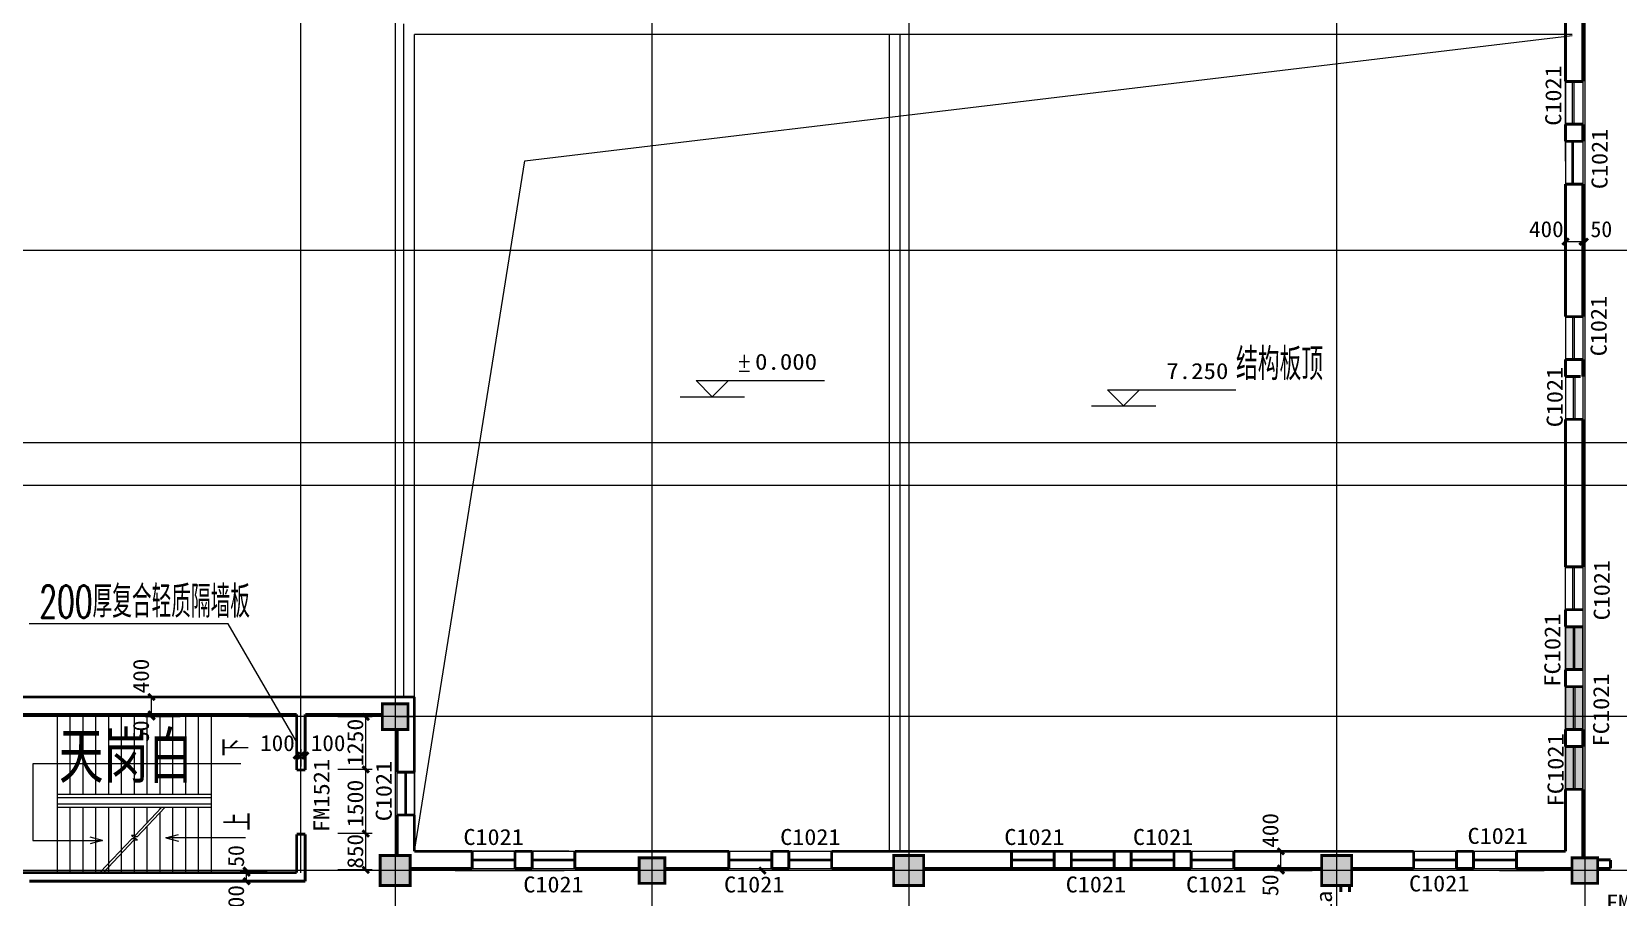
# Model space of a CAD drawing. Extents: x -307567 to 704339, y -10277 to 165507.
# Drawn here: x 618683 to 655755, y 106556 to 126793 of the extents above; entities that cross this region are included whole.
import ezdxf
from ezdxf.enums import TextEntityAlignment as Align

# ---------------------------------------------------------------- set-up
doc = ezdxf.new("R2010")
doc.units = 0
doc.header["$MEASUREMENT"] = 0
doc.layers.add('wode', color=250, linetype='CONTINUOUS', lineweight=0)
doc.layers.add('ziti', color=32, linetype='CONTINUOUS', lineweight=0)
doc.layers.add('中文', color=4, linetype='CONTINUOUS')
doc.styles.add('HZ', font='txt', dxfattribs={"width": 0.7, "height": 5, "bigfont": 'STF:宋体'})
doc.styles.get("Standard").update_dxf_attribs({"font": 'txt', "height": 3})

msp = doc.modelspace()

# ---------------------------------------------------------------- hatches: boundary and pattern name
at = {"layer": '中文'}
h = msp.add_hatch(color=0, dxfattribs=at)
h.paths.add_polyline_path([(654926.3626, 112880.48326), (654743.11065, 112880.48326), (654743.11065, 111880.48021), (654926.3626, 111880.48021)])
h.paths.add_polyline_path([(654743.11065, 112880.48326), (654705.61065, 112880.48326), (654705.61065, 111880.48021), (654743.11065, 111880.48021)])
h.paths.add_polyline_path([(654705.61065, 112880.48326), (654524.33624, 112880.48326), (654524.33624, 111880.48021), (654705.61065, 111880.48021)])
h.paths.add_polyline_path([(654924.34844, 111480.47716), (654750.10528, 111480.47716), (654750.10528, 110480.48326), (654924.34844, 110480.48326)])
h.paths.add_polyline_path([(654750.10528, 111480.47716), (654712.60528, 111480.47716), (654712.60528, 110480.48326), (654750.10528, 110480.48326)])
h.paths.add_polyline_path([(654712.60528, 111480.47716), (654524.33624, 111480.47716), (654524.33624, 110480.48326), (654712.60528, 110480.48326)])
h.paths.add_polyline_path([(654708.61358, 110080.48021), (654524.33624, 110080.48021), (654524.33624, 109080.47716), (654708.61358, 109080.47716)])
h.paths.add_polyline_path([(654746.11358, 110080.48021), (654708.61358, 110080.48021), (654708.61358, 109080.47716), (654746.11358, 109080.47716)])
h.paths.add_polyline_path([(654924.34844, 110080.48021), (654746.11358, 110080.48021), (654746.11358, 109080.47716), (654924.34844, 109080.47716)])

# ---------------------------------------------------------------- linework, layer by layer
at = {"layer": 'wode', "color": 0}
for p, q in [((624974.33624, 107130.47716), (624974.33624, 146763.86644)), ((627174.34844, 146613.8756), (627174.34844, 95170.36669)), ((633174.34844, 146613.8756), (633174.34844, 95170.36669)), ((639174.34844, 146613.8756), (639174.34844, 95170.36669)), ((649174.36065, 146613.8756), (649174.36065, 95170.36669)), ((654974.33624, 146613.8756), (654974.33624, 95170.36669)), ((627174.34844, 135313.45751), (627174.34844, 126730.48021)), ((639174.34844, 135313.45751), (639174.34844, 126730.48021)), ((627374.33624, 111239.4829), (627374.33624, 126980.48326)), ((627624.34844, 110780.48326), (627624.34844, 126730.48021)), ((654674.33624, 126730.48021), (627624.34844, 126730.48021)), ((630208.36944, 123773.46422), (654674.33624, 126700.56993)), ((638725.55694, 107630.48326), (638725.55694, 126730.48021)), ((638975.56915, 107630.48326), (638975.56915, 126730.48021)), ((654524.33624, 123767.35765), (654524.33624, 125861.83702)), ((654524.33624, 125630.48326), (654524.33624, 123230.48326)), ((654688.39874, 124646.01671), (654688.39874, 125646.01976)), ((654725.89874, 124646.01671), (654725.89874, 125646.01976)), ((654924.34844, 125630.48326), (654924.34844, 123230.48326)), ((654674.37286, 123238.01805), (654674.37286, 124238.02111)), ((654711.87286, 123238.01805), (654711.87286, 124238.02111)), ((627624.34844, 107630.48326), (630208.36944, 123773.46422)), ((654524.33624, 121734.6306), (654524.33624, 122408.49535)), ((654924.34844, 121734.6306), (654924.34844, 122408.49535)), ((654974.33624, 121734.6306), (654974.33624, 122408.49535)), ((687909.29717, 121680.47716), (611671.61407, 121680.47716)), ((654524.33624, 121884.6306), (654924.34844, 121884.6306)), ((654924.34844, 121884.6306), (654974.33624, 121884.6306)), ((654524.33624, 120130.48021), (654524.33624, 117730.48021)), ((654696.38213, 119140.01696), (654696.38213, 120140.02001)), ((654733.88213, 119140.01696), (654733.88213, 120140.02001)), ((654924.34844, 120130.48021), (654924.34844, 117730.48021)), ((635215.27862, 119084.55431), (635455.25665, 119084.55431)), ((635335.28594, 118934.55431), (635335.28594, 119234.55431)), ((634585.28594, 118259.55431), (634210.28594, 118634.55431)), ((634210.28594, 118634.55431), (637210.28594, 118634.55431)), ((634960.28594, 118634.55431), (634585.28594, 118259.55431)), ((635215.27862, 118859.55431), (635455.25665, 118859.55431)), ((654707.36846, 117727.01952), (654707.36846, 118727.02257)), ((654744.86846, 117727.01952), (654744.86846, 118727.02257)), ((644195.75958, 118042.36376), (643820.75958, 118417.36376)), ((643820.75958, 118417.36376), (646820.75958, 118417.36376)), ((644570.75958, 118417.36376), (644195.75958, 118042.36376)), ((633835.28594, 118259.55431), (635335.28594, 118259.55431)), ((643445.75958, 118042.36376), (644945.75958, 118042.36376)), ((687909.29717, 117180.47716), (611671.61407, 117180.47716)), ((687909.29717, 116180.48326), (611671.61407, 116180.48326)), ((654517.34161, 114280.48021), (654517.34161, 107928.30431)), ((654691.58477, 113280.47716), (654691.58477, 114280.48021)), ((654729.08477, 113280.47716), (654729.08477, 114280.48021)), ((654926.3626, 114280.48021), (654926.3626, 110480.48326)), ((623273.83575, 112952.62682), (618624.86114, 112952.62682)), ((624874.36065, 110180.48326), (623273.83575, 112952.62682)), ((654705.61065, 111880.48021), (654705.61065, 112880.48326)), ((654743.11065, 111880.48021), (654743.11065, 112880.48326)), ((621332.47833, 111239.4829), (622152.5711, 111239.4829)), ((621482.47833, 110830.48021), (621482.47833, 111239.4829)), ((627624.34844, 111239.4829), (627624.34844, 111480.47716)), ((627624.34844, 111239.4829), (627624.34844, 107928.30431)), ((654712.60528, 110480.48326), (654712.60528, 111480.47716)), ((654750.10528, 110480.48326), (654750.10528, 111480.47716)), ((627174.34844, 110930.70299), (627174.34844, 107928.30431)), ((654974.33624, 110930.70299), (654974.33624, 107928.30431)), ((687909.29717, 110780.48326), (611671.61407, 110780.48326)), ((619275.36163, 110830.48937), (619275.36163, 107131.47509)), ((619575.36163, 110830.48021), (619575.36163, 108956.47814)), ((619875.36163, 110830.48021), (619875.36163, 108956.47814)), ((620175.36163, 110830.48021), (620175.36163, 108956.47814)), ((620475.36163, 110830.48021), (620475.36163, 108956.47814)), ((620775.36163, 110830.48021), (620775.36163, 108956.47814)), ((621075.36163, 110830.48021), (621075.36163, 108956.47814)), ((621332.47833, 110830.48021), (622152.5711, 110830.48021)), ((621332.47833, 110780.48326), (622152.5711, 110780.48326)), ((621375.36163, 110830.48021), (621375.36163, 108956.47814)), ((621482.47833, 110780.48326), (621482.47833, 110830.48021)), ((621675.36163, 110830.48021), (621675.36163, 108956.47814)), ((621975.36163, 110830.48021), (621975.36163, 108956.47814)), ((622275.36163, 110830.48021), (622275.36163, 108956.47814)), ((622575.36163, 110830.48021), (622575.36163, 108956.47814)), ((622875.36163, 110830.48021), (622875.36163, 107131.47509)), ((623752.2171, 110780.48326), (624546.82159, 110780.48326)), ((626638.65508, 110774.47741), (625835.51788, 110774.47741)), ((626488.65508, 109544.47557), (626488.65508, 110794.48168)), ((627174.34844, 110780.70299), (627624.34844, 110780.70299)), ((624874.36065, 110018.94762), (624874.36065, 109612.54503)), ((624874.36065, 109868.94762), (624974.33624, 109868.94762)), ((624974.33624, 110018.94762), (624974.33624, 109612.54503)), ((624974.33624, 109868.94762), (625074.34844, 109868.94762)), ((625074.34844, 110018.94762), (625074.34844, 109612.54503)), ((654524.33624, 109080.47716), (654524.33624, 110080.48021)), ((654708.61358, 109080.47716), (654708.61358, 110080.48021)), ((654746.11358, 109080.47716), (654746.11358, 110080.48021)), ((654924.34844, 109080.47716), (654924.34844, 110080.48021)), ((618707.77129, 109676.43053), (618707.77129, 107886.42809)), ((623567.75665, 109676.43053), (618707.77129, 109676.43053)), ((626638.65508, 109544.47557), (625835.51788, 109544.47557)), ((626488.65508, 108044.47557), (626488.65508, 109544.47557)), ((627224.33624, 108480.47716), (627224.33624, 109480.48021)), ((627405.61065, 108480.47716), (627405.61065, 109480.48021)), ((627443.11065, 108480.47716), (627443.11065, 109480.48021)), ((627624.34844, 108480.47716), (627624.34844, 109480.48021)), ((622875.36163, 108956.47814), (619275.36163, 108956.47814)), ((622875.36163, 108881.47814), (619275.36163, 108881.47814)), ((622875.36163, 108731.47814), (619275.36163, 108731.47814)), ((622875.36163, 108656.47814), (619275.36163, 108656.47814)), ((619275.36163, 108656.47814), (619275.36163, 107131.47509)), ((619575.36163, 108656.47814), (619575.36163, 107131.47509)), ((619875.36163, 108656.47814), (619875.36163, 107131.47509)), ((620175.36163, 108656.47814), (620175.36163, 107131.47509)), ((620175.36163, 108656.47814), (620175.36163, 107131.47509)), ((620475.36163, 108656.47814), (620475.36163, 107131.47509)), ((620475.36163, 108656.47814), (620475.36163, 107343.58446)), ((620775.36163, 108656.47814), (620775.36163, 107131.47509)), ((620775.36163, 108656.47814), (620775.36163, 107661.30907)), ((621075.36163, 108656.47814), (621075.36163, 108002.37047)), ((621715.05889, 108656.47814), (621097.40753, 108002.37047)), ((621795.36895, 108656.47814), (621149.37286, 107972.36864)), ((621375.36163, 108656.47814), (621375.36163, 108296.71251)), ((621675.36163, 108656.47814), (621675.36163, 108614.41881)), ((621975.36163, 108656.47814), (621975.36163, 107131.47509)), ((622275.36163, 108656.47814), (622275.36163, 107131.47509)), ((622575.36163, 108656.47814), (622575.36163, 107131.47509)), ((622575.36163, 108656.47814), (622575.36163, 107131.47509)), ((621675.36163, 108529.40294), (621675.36163, 107131.47509)), ((621675.36163, 108529.40294), (621675.36163, 107131.47509)), ((618707.77129, 107886.42809), (620337.73956, 107886.42809)), ((620337.73956, 107886.42809), (620047.99346, 107964.07396)), ((620337.73956, 107886.42809), (620047.99346, 107808.79137)), ((621020.17364, 107920.58641), (620283.57696, 107140.47472)), ((621072.13897, 107890.58458), (620354.40215, 107130.47716)), ((621097.40753, 108002.37047), (621017.90313, 108000.09996)), ((621017.90313, 108000.09996), (621099.67803, 107922.85692)), ((621099.67803, 107922.85692), (621020.17364, 107920.58641)), ((621149.37286, 107972.36864), (621069.86846, 107970.10729)), ((621069.86846, 107970.10729), (621151.67999, 107892.85509)), ((621151.67999, 107892.85509), (621072.13897, 107890.58458)), ((621075.36163, 107893.98119), (621075.36163, 107131.47509)), ((621075.36163, 107893.98119), (621075.36163, 107131.47509)), ((621375.36163, 108211.69664), (621375.36163, 107131.47509)), ((621375.36163, 108211.69664), (621375.36163, 107131.47509)), ((621819.31915, 107942.20201), (622109.10186, 108019.83873)), ((623680.47637, 107942.20201), (621819.31915, 107942.20201)), ((621819.31915, 107942.20201), (622109.10186, 107864.55614)), ((626638.65508, 108044.47557), (625835.51788, 108044.47557)), ((626488.65508, 107194.48168), (626488.65508, 108044.47557)), ((620775.36163, 107576.27489), (620775.36163, 107131.47509)), ((620775.36163, 107576.27489), (620775.36163, 107131.47509)), ((631231.0501, 107630.48326), (628102.47344, 107630.48326)), ((628974.34844, 107630.48326), (629974.36065, 107630.48326)), ((630374.33624, 107630.48326), (631374.34844, 107630.48326)), ((634974.34844, 107630.48326), (635974.36065, 107630.48326)), ((636374.33624, 107630.48326), (637374.34844, 107630.48326)), ((641574.34844, 107630.48326), (645498.33526, 107630.48326)), ((645774.34844, 107630.48326), (646774.36065, 107630.48326)), ((647721.30889, 107630.48326), (648417.87872, 107630.48326)), ((647871.30889, 107230.48021), (647871.30889, 107630.48326)), ((650974.36065, 107630.48326), (653374.36065, 107630.48326)), ((651079.93926, 107630.48326), (654423.70147, 107630.48326)), ((687909.29717, 107180.48326), (611671.61407, 107180.48326)), ((620475.36163, 107258.55944), (620475.36163, 107131.47509)), ((620475.36163, 107258.55944), (620475.36163, 107131.47509)), ((623553.69415, 107180.48326), (624181.63604, 107180.48326)), ((623703.69415, 107130.47716), (623703.69415, 107180.48326)), ((626638.65508, 107194.48168), (625835.51788, 107194.48168)), ((628574.33624, 107180.48326), (631126.31378, 107180.48326)), ((628974.34844, 107449.22716), (629974.36065, 107449.22716)), ((628974.34844, 107411.72716), (629974.36065, 107411.72716)), ((628974.34844, 107230.48021), (629974.36065, 107230.48021)), ((630374.33624, 107449.22716), (631374.34844, 107449.22716)), ((630374.33624, 107411.72716), (631374.34844, 107411.72716)), ((630374.33624, 107230.48021), (631374.34844, 107230.48021)), ((634974.34844, 107449.22716), (635974.36065, 107449.22716)), ((634974.34844, 107411.72716), (635974.36065, 107411.72716)), ((634974.34844, 107230.48021), (635974.36065, 107230.48021)), ((637349.40948, 107180.48326), (635606.13555, 107180.48326)), ((636374.33624, 107449.22716), (637374.34844, 107449.22716)), ((636374.33624, 107411.72716), (637374.34844, 107411.72716)), ((636374.33624, 107230.48021), (637374.34844, 107230.48021)), ((641495.13702, 107230.48021), (645498.15215, 107230.48021)), ((641574.34844, 107449.22716), (642574.36065, 107449.22716)), ((641574.34844, 107411.72716), (642574.36065, 107411.72716)), ((642974.33624, 107449.22716), (643974.34844, 107449.22716)), ((642974.33624, 107411.72716), (643974.34844, 107411.72716)), ((644374.36065, 107449.22716), (645374.33624, 107449.22716)), ((644374.36065, 107411.72716), (645374.33624, 107411.72716)), ((645774.34844, 107449.22716), (646774.36065, 107449.22716)), ((645774.34844, 107411.72716), (646774.36065, 107411.72716)), ((645774.34844, 107230.48021), (646774.36065, 107230.48021)), ((647721.30889, 107230.48021), (648417.87872, 107230.48021)), ((647721.30889, 107180.48326), (648417.87872, 107180.48326)), ((647871.30889, 107180.48326), (647871.30889, 107230.48021)), ((648022.00469, 107180.48326), (648603.73077, 107180.48326)), ((650974.36065, 107449.22716), (651974.33624, 107449.22716)), ((650974.36065, 107411.72716), (651974.33624, 107411.72716)), ((650974.36065, 107230.48021), (653468.47686, 107230.48021)), ((652368.34258, 107449.22716), (653368.35479, 107449.22716)), ((652368.34258, 107411.72716), (653368.35479, 107411.72716)), ((652982.18536, 107180.48326), (654021.6751, 107180.48326)), ((654590.36407, 107180.48326), (653748.51836, 107180.48326)), ((622875.36163, 107131.47509), (620355.3543, 107131.47509)), ((623553.69415, 107130.47716), (624181.63604, 107130.47716)), ((623553.69415, 106930.48021), (624181.63604, 106930.48021)), ((623703.69415, 106930.48021), (623703.69415, 107130.47716))]:
    msp.add_line(p, q, dxfattribs=at)
at = {"layer": 'wode', "color": 0, "const_width": 67.5}
for points in [[(654524.33624, 125630.48326), (654524.33624, 127480.48021)], [(654924.34844, 125630.48326), (654924.34844, 127130.48326)], [(654524.33624, 125630.48326), (654924.34844, 125630.48326)], [(654524.33624, 124630.48021), (654924.34844, 124630.48021)], [(654524.33624, 124230.47716), (654524.33624, 124630.48021)], [(654924.34844, 124230.47716), (654924.34844, 124630.48021)], [(654524.33624, 124230.47716), (654924.34844, 124230.47716)], [(654524.33624, 123230.48326), (654924.34844, 123230.48326)], [(654524.33624, 120130.48021), (654524.33624, 123230.48326)], [(654924.34844, 120130.48021), (654924.34844, 123230.48326)], [(654449.33624, 121809.6306), (654599.33624, 121959.6306)], [(654849.34844, 121809.6306), (654999.34844, 121959.6306)], [(654899.33624, 121809.6306), (655049.33624, 121959.6306)], [(654524.33624, 120130.48021), (654924.34844, 120130.48021)], [(654524.33624, 119130.47716), (654924.34844, 119130.47716)], [(654524.33624, 118730.48326), (654524.33624, 119130.47716)], [(654924.34844, 118730.48326), (654924.34844, 119130.47716)], [(654524.33624, 118730.48326), (654874.36065, 118730.48326)], [(654518.367, 117730.48021), (654926.3626, 117730.48021)], [(654524.33624, 114280.48021), (654524.33624, 117730.48021)], [(654924.34844, 114280.48021), (654924.34844, 117730.48021)], [(654926.3626, 114280.48021), (654524.33624, 114280.48021)], [(654524.33624, 112880.48326), (654524.33624, 113280.47716)], [(654926.3626, 113280.47716), (654524.33624, 113280.47716)], [(654524.33624, 112880.48326), (654524.33624, 113280.47716)], [(654926.3626, 112880.48326), (654516.35284, 112880.48326)], [(654524.33624, 111480.47716), (654524.33624, 111880.48021)], [(654926.3626, 111880.48021), (654524.33624, 111880.48021)], [(654524.33624, 111480.47716), (654524.33624, 111880.48021)], [(616924.36065, 111239.4829), (627624.34844, 111239.4829)], [(621407.47833, 111314.4829), (621557.47833, 111164.4829)], [(626472.72491, 111239.4829), (627624.34844, 111239.4829)], [(627624.34844, 109488.48192), (627624.34844, 111239.4829)], [(627624.34844, 111239.4829), (627624.34844, 109480.48021)], [(654926.3626, 111480.47716), (654524.33624, 111480.47716)], [(617674.36065, 110830.48937), (621339.36309, 110830.48021)], [(620974.36065, 110830.48021), (622874.33624, 110830.48021)], [(622976.3626, 110830.48021), (620976.33819, 110830.48021)], [(621407.47833, 110905.48021), (621557.47833, 110755.48021)], [(621407.47833, 110855.48326), (621557.47833, 110705.48326)], [(622974.34844, 110830.48021), (624874.36065, 110830.48021)], [(623559.33379, 110830.48021), (624874.36065, 110830.48021)], [(624874.36065, 110830.48021), (624874.36065, 109530.47716)], [(625074.34844, 110830.48021), (625074.34844, 109530.47716)], [(625074.34844, 110830.48021), (625472.74932, 110830.48021)], [(625074.34844, 110830.48021), (626874.34844, 110830.48021)], [(625074.34844, 110830.48021), (625472.74932, 110830.48021)], [(625074.34844, 110830.48021), (626874.34844, 110830.48021)], [(626413.65508, 110849.47741), (626563.65508, 110699.47741)], [(626874.34844, 111080.48326), (626874.34844, 110480.48326), (627474.34844, 110480.48326), (627474.34844, 111080.48326), (626874.34844, 111080.48326), (626874.34844, 110480.48326)], [(627224.33624, 109488.48192), (627224.33624, 110480.48326)], [(654524.33624, 110080.48021), (654524.33624, 110480.48326)], [(654924.34844, 110480.48326), (654524.33624, 110480.48326)], [(654524.33624, 110080.48021), (654524.33624, 110480.48326)], [(654924.34844, 110080.48021), (654924.34844, 110480.48326)], [(654924.34844, 110080.48021), (654924.34844, 110480.48326)], [(654924.34844, 110080.48021), (654524.33624, 110080.48021)], [(624799.36065, 109793.94762), (624949.36065, 109943.94762)], [(624899.33624, 109793.94762), (625049.33624, 109943.94762)], [(624999.34844, 109793.94762), (625149.34844, 109943.94762)], [(625074.34844, 109530.47716), (624874.36065, 109530.47716)], [(626413.65508, 109619.47557), (626563.65508, 109469.47557)], [(627624.34844, 109480.48021), (627224.33624, 109480.48021)], [(654924.34844, 109080.47716), (654524.33624, 109080.47716)], [(654524.33624, 107630.48326), (654524.33624, 109080.47716)], [(654924.34844, 107480.48326), (654924.34844, 109080.47716)], [(627624.34844, 108480.47716), (627224.33624, 108480.47716)], [(627224.33624, 107530.48021), (627224.33624, 108479.47924)], [(627624.34844, 107630.48326), (627624.34844, 108479.47924)], [(624874.36065, 107130.47716), (624874.36065, 108030.47716)], [(625074.34844, 108030.47716), (624874.36065, 108030.47716)], [(625074.34844, 106930.48021), (625074.34844, 108030.47716)], [(626413.65508, 108119.47557), (626563.65508, 107969.47557)], [(626824.36065, 107530.48021), (626824.36065, 106830.47716), (627524.33624, 106830.47716), (627524.33624, 107530.48021), (626824.36065, 107530.48021), (626824.36065, 106830.47716)], [(627624.34844, 107630.48326), (628974.34844, 107630.48326)], [(628974.34844, 107230.48021), (628974.34844, 107630.48326)], [(629974.36065, 107630.48326), (630374.33624, 107630.48326)], [(629974.36065, 107230.48021), (629974.36065, 107630.48326)], [(630374.33624, 107230.48021), (630374.33624, 107630.48326)], [(633174.34844, 107630.48326), (631374.34844, 107630.48326)], [(631374.34844, 107230.48021), (631374.34844, 107630.48326)], [(632874.34844, 107480.48326), (632874.34844, 106880.48326), (633474.34844, 106880.48326), (633474.34844, 107480.48326), (632874.34844, 107480.48326), (632874.34844, 106880.48326)], [(633174.34844, 107630.48326), (634974.34844, 107630.48326)], [(634974.34844, 107230.48021), (634974.34844, 107630.48326)], [(635974.36065, 107630.48326), (636374.33624, 107630.48326)], [(635974.36065, 107230.48021), (635974.36065, 107630.48326)], [(636374.33624, 107230.48021), (636374.33624, 107630.48326)], [(637374.34844, 107230.48021), (637374.34844, 107630.48326)], [(645774.34844, 107630.48326), (637374.34844, 107630.48326)], [(638824.36065, 107530.48021), (638824.36065, 106830.47716), (639524.33624, 106830.47716), (639524.33624, 107530.48021), (638824.36065, 107530.48021), (638824.36065, 106830.47716)], [(641574.34844, 107230.48021), (641574.34844, 107630.48326)], [(642574.36065, 107230.48021), (642574.36065, 107630.48326)], [(642974.33624, 107230.48021), (642974.33624, 107630.48326)], [(642974.33624, 107230.48021), (642974.33624, 107630.48326)], [(643974.34844, 107230.48021), (643974.34844, 107630.48326)], [(644374.36065, 107230.48021), (644374.36065, 107630.48326)], [(644374.36065, 107230.48021), (644374.36065, 107630.48326)], [(644374.36065, 107230.48021), (644374.36065, 107630.48326)], [(645374.33624, 107230.48021), (645374.33624, 107630.48326)], [(645774.34844, 107230.48021), (645774.34844, 107630.48326)], [(645774.34844, 107230.48021), (645774.34844, 107630.48326)], [(645774.34844, 107230.48021), (645774.34844, 107630.48326)], [(645774.34844, 107230.48021), (645774.34844, 107630.48326)], [(646774.36065, 107230.48021), (646774.36065, 107630.48326)], [(650974.36065, 107630.48326), (646774.36065, 107630.48326)], [(647796.30889, 107705.48326), (647946.30889, 107555.48326)], [(648824.33624, 107530.48021), (648824.33624, 106830.47716), (649524.34844, 106830.47716), (649524.34844, 107530.48021), (648824.33624, 107530.48021), (648824.33624, 106830.47716)], [(650974.36065, 107230.48021), (650974.36065, 107630.48326)], [(650974.36065, 107230.48021), (650974.36065, 107630.48326)], [(650974.36065, 107230.48021), (650974.36065, 107630.48326)], [(650974.36065, 107230.48021), (650974.36065, 107630.48326)], [(651974.33624, 107230.48021), (651974.33624, 107630.48326)], [(652374.34844, 107630.48326), (651974.33624, 107630.48326)], [(652374.34844, 107230.48021), (652374.34844, 107630.48326)], [(653374.36065, 107230.48021), (653374.36065, 107630.48326)], [(654524.33624, 107630.48326), (653374.36065, 107630.48326)], [(654674.33624, 107480.48326), (654674.33624, 106880.48326), (655274.33624, 106880.48326), (655274.33624, 107480.48326), (654674.33624, 107480.48326), (654674.33624, 106880.48326)], [(621574.36065, 107130.47716), (618464.35088, 107130.47716)], [(622876.3504, 107130.47716), (621376.3504, 107130.47716)], [(622874.33624, 107130.47716), (624874.36065, 107130.47716)], [(623628.69415, 107255.48326), (623778.69415, 107105.48326)], [(623628.69415, 107205.47716), (623778.69415, 107055.47716)], [(626413.65508, 107269.48168), (626563.65508, 107119.48168)], [(627524.33624, 107230.48021), (628974.34844, 107230.48021)], [(629974.36065, 107230.48021), (630374.33624, 107230.48021)], [(632874.34844, 107230.48021), (631374.34844, 107230.48021)], [(633474.34844, 107230.48021), (634974.34844, 107230.48021)], [(635681.13555, 107255.48326), (635831.13555, 107105.48326)], [(635974.36065, 107230.48021), (636374.33624, 107230.48021)], [(638824.36065, 107230.48021), (637374.34844, 107230.48021)], [(638824.36065, 107230.48021), (637374.34844, 107230.48021)], [(645774.34844, 107230.48021), (639524.33624, 107230.48021)], [(648824.33624, 107230.48021), (646774.36065, 107230.48021)], [(647796.30889, 107305.48021), (647946.30889, 107155.48021)], [(647796.30889, 107255.48326), (647946.30889, 107105.48326)], [(650974.36065, 107230.48021), (649524.34844, 107230.48021)], [(652374.34844, 107230.48021), (651974.33624, 107230.48021)], [(654674.33624, 107230.48021), (653374.36065, 107230.48021)], [(655574.33624, 107430.47716), (655274.33624, 107430.47716)], [(655574.33624, 107230.48021), (655274.33624, 107230.48021)], [(655574.33624, 107430.47716), (655574.33624, 107230.48021)], [(621474.34844, 106930.48021), (618624.34844, 106930.48021)], [(621674.33624, 106930.48021), (621474.34844, 106930.48021)], [(621674.33624, 106930.48021), (622874.33624, 106930.48021)], [(622874.33624, 106930.48021), (625074.34844, 106930.48021)], [(623628.69415, 107005.48021), (623778.69415, 106855.48021)], [(649274.33624, 106680.47716), (649274.33624, 106830.47716)], [(649474.36065, 106680.47716), (649474.36065, 106830.47716)]]:
    msp.add_lwpolyline(points, dxfattribs=at)
at = {"layer": 'wode', "color": 0}
for points in [[(626874.34844, 111080.48326), (627474.34844, 111080.48326), (626874.34844, 110480.48326), (627474.34844, 110480.48326)], [(626824.36065, 107530.48021), (627524.33624, 107530.48021), (626824.36065, 106830.47716), (627524.33624, 106830.47716)], [(638824.36065, 107530.48021), (639524.33624, 107530.48021), (638824.36065, 106830.47716), (639524.33624, 106830.47716)], [(648824.33624, 107530.48021), (649524.34844, 107530.48021), (648824.33624, 106830.47716), (649524.34844, 106830.47716)], [(632874.34844, 107480.48326), (633474.34844, 107480.48326), (632874.34844, 106880.48326), (633474.34844, 106880.48326)], [(654674.33624, 107480.48326), (655274.33624, 107480.48326), (654674.33624, 106880.48326), (655274.33624, 106880.48326)]]:
    msp.add_solid(points, dxfattribs=at)
at = {"layer": '中文', "color": 0}
for points in [[(654524.33624, 112880.48326), (654926.3626, 112880.48326), (654926.3626, 111880.48021), (654524.33624, 111880.48021)], [(654524.33624, 111480.47716), (654924.34844, 111480.47716), (654924.34844, 110480.48326), (654524.33624, 110480.48326)], [(654924.34844, 110080.48021), (654524.33624, 110080.48021), (654524.33624, 109080.47716), (654924.34844, 109080.47716)]]:
    msp.add_lwpolyline(points, close=True, dxfattribs=at)

# ---------------------------------------------------------------- texts
at = {"layer": 'wode', "color": 0}
for s, width, p, p2 in [('C1021', 0.980866, (654423.66485, 124595.07677), (654423.66485, 126005.07128)), ('C1021', 0.980866, (655504.53643, 123113.3507), (655504.53643, 124523.3452)), ('C1021', 0.980872, (655483.84551, 119204.47924), (655483.84551, 120614.4829)), ('C1021', 0.980872, (654456.84356, 117545.4796), (654456.84356, 118955.48326)), ('C1021', 0.980866, (655555.84258, 113030.48326), (655555.84258, 114440.47777)), ('FC1021', 0.94345, (654402.86407, 111480.47716), (654402.86407, 113190.48082)), ('400', 0.925708, (621422.49297, 111323.49169), (621422.49297, 112133.48619)), ('FC1021', 0.94345, (655540.86456, 110080.48021), (655540.86456, 111790.48387)), ('50', 0.906657, (621422.49297, 110180.48326), (621422.49297, 110690.47777)), ('1250', 0.934732, (626428.66973, 109620.48265), (626428.66973, 110730.47716)), ('FC1021', 0.943445, (654476.83868, 108680.48326), (654476.83868, 110390.47777)), ('FM1521', 0.911997, (625640.36407, 108080.48326), (625640.36407, 109790.47777)), ('C1021', 0.980872, (627095.64971, 108333.87377), (627095.64971, 109743.87743)), ('1500', 0.98667, (626428.66973, 108194.47557), (626428.66973, 109304.47924)), ('400', 0.925708, (647811.32354, 107714.4829), (647811.32354, 108524.47741)), ('850', 0.863994, (626428.66973, 107225.48143), (626428.66973, 108035.47594)), ('50', 0.906657, (623643.67217, 107264.4829), (623643.67217, 107774.47741)), ('200', 0.925708, (623643.67217, 106030.48021), (623643.67217, 106840.47472)), ('50', 0.906657, (647811.32354, 106580.48326), (647811.32354, 107090.47777)), ('FM521a', 0.855002, (649064.82696, 105001.06127), (649064.82696, 106711.06493))]:
    msp.add_text(s, height=375, rotation=90, dxfattribs=dict(at, width=width)).set_placement(p, p2, align=Align.FIT)
for s, width, p, p2 in [('400', 0.925739, (653669.34356, 121989.63243), (654479.36553, 121989.63243)), ('50', 0.906641, (655103.35235, 121989.63243), (655613.3377, 121989.63243)), ('   0.000 ', 0.907834, (634714.26544, 118889.54699), (637324.28741, 118889.54699)), ('   7.250 ', 0.85224, (644324.77569, 118672.36559), (646934.76104, 118672.36559)), ('100', 1.07998, (624019.36797, 109973.94945), (624829.35333, 109973.94945)), ('100', 1.07998, (625203.36456, 109973.94945), (626013.34991, 109973.94945)), ('C1021', 0.980885, (628769.34356, 107777.97472), (630179.36553, 107777.97472)), ('C1021', 0.980885, (636171.34551, 107777.97472), (637581.36749, 107777.97472)), ('C1021', 0.980885, (641408.34503, 107777.97472), (642818.367, 107777.97472)), ('C1021', 0.980859, (644414.35088, 107777.97472), (645824.33624, 107777.97472)), ('C1021', 0.980859, (652232.88116, 107803.91161), (653642.86651, 107803.91161)), ('C1021', 0.980859, (630169.36797, 106667.98021), (631579.35333, 106667.98021)), ('C1021', 0.980859, (634859.35821, 106667.98021), (636269.34356, 106667.98021)), ('C1021', 0.980885, (642843.34258, 106667.98021), (644253.36456, 106667.98021)), ('C1021', 0.980859, (645655.36651, 106667.98021), (647065.35186, 106667.98021)), ('C1021', 0.980859, (650865.55938, 106691.47264), (652275.54473, 106691.47264)), ('FM521a', 0.855011, (655466.70684, 106245.48265), (657176.72881, 106245.48265))]:
    msp.add_text(s, height=375, dxfattribs=dict(at, width=width)).set_placement(p, p2, align=Align.FIT)
at = {"layer": 'wode', "color": 0, "style": 'HZ'}
for s, width, p, p2 in [('下', 0.492196, (623746.90704, 109854.64708), (623746.90704, 110274.65441)), ('上', 0.492185, (623809.67559, 108115.79515), (623809.67559, 108535.79332))]:
    msp.add_text(s, height=600, rotation=90, dxfattribs=dict(at, width=width)).set_placement(p, p2, align=Align.FIT)
at = {"layer": 'ziti', "color": 0, "style": 'HZ'}
for s, height, width, p, p2 in [('结构板顶', 750, 0.476807, (646822.99346, 118645.33007), (648857.36846, 118645.33007)), ('200厚复合轻质隔墙板', 750, 0.485711, (618860.18829, 113092.96801), (623782.06329, 113092.96801)), ('天岗白', 1200, 0.612715, (619316.80724, 109227.87134), (622453.90965, 109227.87134))]:
    msp.add_text(s, height=height, dxfattribs=dict(at, width=width)).set_placement(p, p2, align=Align.FIT)

doc.saveas('drawing.dxf')
